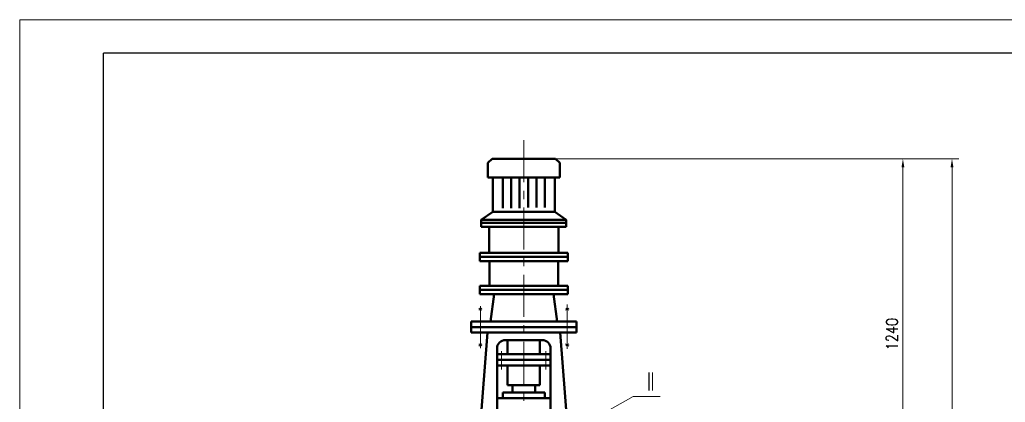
# Model space of a CAD drawing. Header units: millimetres. Extents: x 6558 to 31654, y 4748 to 14840.
# Drawn here: x 17812 to 21334, y 13474 to 14840 of the extents above; entities that cross this region are included whole.
import ezdxf

# ---------------------------------------------------------------- set-up
doc = ezdxf.new("R2010")
doc.units = ezdxf.units.MM
doc.header["$LTSCALE"] = 120
doc.linetypes.add('CENTER', pattern=[2, 1.25, -0.25, 0.25, -0.25])
doc.layers.get('Defpoints').update_dxf_attribs({"lineweight": 18})
for name, color, linetype, lineweight in [('1轮廓实线层', 7, 'Continuous', 50), ('2细线层', 4, 'Continuous', 18), ('3中心线层', 1, 'CENTER', 18), ('7标注层', 4, 'Continuous', 20)]:
    doc.layers.add(name, color=color, linetype=linetype, lineweight=lineweight)
doc.layers.add('图框层', color=7, linetype='Continuous')
doc.styles.add('TH_GBDIM', font='romans.shx', dxfattribs={"width": 0.8, "bigfont": 'gbcbig.shx'})
doc.dimstyles.new('TH_GBDIM', dxfattribs={"dimscale": 12, "dimtxt": 3.5, "dimasz": 2.5, "dimexe": 2, "dimexo": 0, "dimgap": 1.5, "dimtad": 1, "dimdec": 0, "dimzin": 0, "dimdsep": 46, "dimtxsty": 'TH_GBDIM', "dimcen": 2.5, "dimclrd": 256, "dimclre": 256, "dimclrt": 256, "dimadec": 0, "dimazin": 0, "dimtfac": 0.714286, "dimtdec": 0, "dimtmove": 0, "dimatfit": 3, "dimfxl": 0, "dimtzin": 0, "dimlwd": -1, "dimlwe": -1, "dimarcsym": 0})

# ---------------------------------------------------------------- blocks, each defined once
blk = doc.blocks.new('*D24')
at = {"layer": '7标注层'}
for p, q in [((19613.5, 14343.2), (20992.2, 14343.2)), ((20968.2, 13133), (20968.2, 14313.2)), ((19839, 13103), (20992.2, 13103))]:
    blk.add_line(p, q, dxfattribs=at)
for points in [[(20963.2, 14313.2), (20973.2, 14313.2), (20968.2, 14343.2)], [(20963.2, 13133), (20973.2, 13133), (20968.2, 13103)]]:
    blk.add_solid(points, dxfattribs=at)
at = {"layer": 'Defpoints', "color": 0}
for p in [(19613.5, 14343.2), (20968.2, 14343.2), (19839, 13103)]:
    blk.add_point(p, dxfattribs=at)
at = {"layer": '7标注层', "insert": (20929.2, 13717.1), "char_height": 42, "attachment_point": 5, "rotation": 90, "style": 'TH_GBDIM'}
blk.add_mtext('1240', dxfattribs=at)
blk = doc.blocks.new('*D25')
at = {"layer": '7标注层'}
for p, q in [((19613.5, 14343.2), (21167.7, 14343.2)), ((21143.7, 10972.8), (21143.7, 14313.2)), ((20001.6, 10942.8), (21167.7, 10942.8))]:
    blk.add_line(p, q, dxfattribs=at)
for points in [[(21138.7, 14313.2), (21148.7, 14313.2), (21143.7, 14343.2)], [(21138.7, 10972.8), (21148.7, 10972.8), (21143.7, 10942.8)]]:
    blk.add_solid(points, dxfattribs=at)
at = {"layer": 'Defpoints', "color": 0}
for p in [(19613.5, 14343.2), (21143.7, 14343.2), (20001.6, 10942.8)]:
    blk.add_point(p, dxfattribs=at)
at = {"layer": '7标注层', "insert": (21103.5, 12880.3), "char_height": 42, "attachment_point": 5, "rotation": 90, "style": 'TH_GBDIM'}
blk.add_mtext('～3400{}{}', dxfattribs=at)

msp = doc.modelspace()

# ---------------------------------------------------------------- linework, layer by layer
at = {"layer": '1轮廓实线层'}
for p, q in [((19485.23, 14328.2), (19500.23, 14343.2)), ((19500.23, 14343.2), (19726.73, 14343.2)), ((19741.73, 14328.2), (19726.73, 14343.2)), ((19485.23, 14328.2), (19485.23, 14275.79)), ((19741.73, 14328.2), (19741.73, 14275.79)), ((19485.23, 14275.79), (19741.73, 14275.79)), ((19502.31, 14275.79), (19502.31, 14153.82)), ((19538.48, 14166.62), (19538.48, 14275.79)), ((19568.48, 14166.62), (19568.48, 14275.79)), ((19598.48, 14166.62), (19598.48, 14275.79)), ((19628.48, 14168.76), (19628.48, 14275.79)), ((19658.48, 14168.76), (19658.48, 14275.79)), ((19688.48, 14168.76), (19688.48, 14275.79)), ((19724.65, 14275.79), (19724.65, 14153.82)), ((19502.31, 14153.82), (19461.63, 14124.65)), ((19461.63, 14124.65), (19765.34, 14124.65)), ((19461.63, 14099.65), (19461.63, 14124.65)), ((19502.31, 14153.82), (19724.65, 14153.82)), ((19724.65, 14153.82), (19765.34, 14124.65)), ((19765.34, 14099.65), (19765.34, 14124.65)), ((19461.63, 14114.65), (19765.34, 14114.65)), ((19461.63, 14099.65), (19765.34, 14099.65)), ((19490.06, 14007.71), (19490.06, 14099.65)), ((19736.9, 14007.71), (19736.9, 14099.65)), ((19456.37, 14007.71), (19770.59, 14007.71)), ((19456.37, 13977.71), (19456.37, 14007.71)), ((19456.37, 13992.71), (19770.59, 13992.71)), ((19770.59, 13977.71), (19770.59, 14007.71)), ((19456.37, 13977.71), (19770.59, 13977.71)), ((19491.07, 13889.96), (19491.07, 13977.71)), ((19735.89, 13889.96), (19735.89, 13977.71)), ((19456.37, 13889.96), (19770.59, 13889.96)), ((19456.37, 13859.96), (19456.37, 13889.96)), ((19770.59, 13859.96), (19770.59, 13889.96)), ((19456.37, 13874.96), (19770.59, 13874.96)), ((19456.37, 13859.96), (19770.59, 13859.96)), ((19494.02, 13762.2), (19507.08, 13859.96)), ((19732.94, 13762.2), (19719.88, 13859.96)), ((19425.13, 13762.2), (19801.83, 13762.2)), ((19425.13, 13762.2), (19425.13, 13722.2)), ((19425.13, 13742.2), (19801.83, 13742.2)), ((19801.83, 13762.2), (19801.83, 13722.2)), ((19425.13, 13722.2), (19801.83, 13722.2)), ((19483.39, 13722.2), (19437.78, 13132.58)), ((19743.57, 13722.2), (19789.18, 13132.58)), ((19547.68, 13695.72), (19679.29, 13695.72)), ((19555.75, 13695.72), (19555.75, 13645.11)), ((19671.21, 13695.72), (19671.21, 13645.11)), ((19517.68, 13665.72), (19517.68, 13171.27)), ((19517.68, 13645.11), (19709.29, 13645.11)), ((19709.29, 13665.72), (19709.29, 13178.3)), ((19517.68, 13625.11), (19709.29, 13625.11)), ((19517.68, 13605.11), (19709.29, 13605.11)), ((19555.75, 13605.11), (19555.75, 13534.77)), ((19671.21, 13605.11), (19671.21, 13534.77)), ((19555.75, 13534.77), (19671.21, 13534.77)), ((19572.71, 13534.77), (19572.71, 13508.6)), ((19654.26, 13534.77), (19654.26, 13508.6)), ((19538.8, 13508.6), (19688.16, 13508.6)), ((19538.8, 13508.6), (19538.8, 13488.6)), ((19688.16, 13508.6), (19688.16, 13488.6)), ((19517.68, 13488.6), (19709.29, 13488.6))]:
    msp.add_line(p, q, dxfattribs=at)
for centre, start, end in [((19547.68, 13665.72), 90, 180), ((19679.29, 13665.72), 0, 90)]:
    msp.add_arc(centre, 30, start, end, dxfattribs=at)
at = {"layer": '2细线层'}
for p in [(17812, 4747.74), (24940, 14839.74)]:
    msp.add_line(p, (17812, 14839.74), dxfattribs=at)
at = {"layer": '3中心线层'}
for p, q in [((19613.48, 14409.08), (19613.48, 10939.96)), ((19458.48, 13817.24), (19458.48, 13654.33)), ((19768.48, 13822.67), (19768.48, 13694.77)), ((19768.48, 13803.43), (19768.48, 13664.51)), ((19534.28, 13655.89), (19534.28, 13590.35)), ((19692.68, 13655.89), (19692.68, 13590.35))]:
    msp.add_line(p, q, dxfattribs=at)
at = {"layer": '7标注层'}
for p, q in [((19463.43, 13809.54), (19453.02, 13802.26)), ((19453.1, 13809.84), (19463.96, 13802.25)), ((19773.87, 13809.84), (19763.01, 13802.25)), ((19763.54, 13809.54), (19773.94, 13802.26)), ((19463.43, 13674.85), (19453.02, 13682.13)), ((19453.1, 13674.55), (19463.96, 13682.14)), ((19773.87, 13674.55), (19763.01, 13682.14)), ((19763.54, 13674.85), (19773.94, 13682.13))]:
    msp.add_line(p, q, dxfattribs=at)
at = {"layer": '图框层'}
for p in [(18112, 4867.74), (24820, 14719.74)]:
    msp.add_line(p, (18112, 14719.74), dxfattribs=at)

# ---------------------------------------------------------------- texts
at = {"layer": '2细线层', "style": 'TH_GBDIM', "width": 0.8}
msp.add_text('Ⅱ', height=75, dxfattribs=at).set_placement((20045.6, 13507.27))

# ---------------------------------------------------------------- dimensions: what is measured, and where the dimension line sits
at = {"layer": '7标注层'}
dim = msp.add_linear_dim(base=(20968.22, 14343.2), p1=(19839, 13102.96), p2=(19613.48, 14343.2), angle=90, dimstyle='TH_GBDIM', dxfattribs=at)
dim.commit()
dim.dimension.update_dxf_attribs({"geometry": '*D24', "text_midpoint": (20968.22, 13717.05), "dimtype": 160})
dim = msp.add_linear_dim(base=(21143.66, 14343.2), p1=(20001.57, 10942.8), p2=(19613.48, 14343.2), angle=90, text='～<>{}{}', dimstyle='TH_GBDIM', override={"dimgap": 1.5, "dimtad": 1, "dimjust": 0, "dimdec": 0, "dimlfac": 1, "dimse1": 0, "dimse2": 0, "dimsd1": 0, "dimsd2": 0}, dxfattribs=at)
dim.commit()
dim.dimension.update_dxf_attribs({"geometry": '*D25', "text_midpoint": (21143.66, 12880.32), "dimtype": 160})

# ---------------------------------------------------------------- leaders
msp.add_leader([(19676.11, 13309.8), (20004.12, 13494.29), (20101.33, 13494.29)], dimstyle='TH_GBDIM', override={"dimgap": 1.5, "dimtad": 0, "dimldrblk": 'None'}, dxfattribs=at)

doc.saveas('drawing.dxf')
